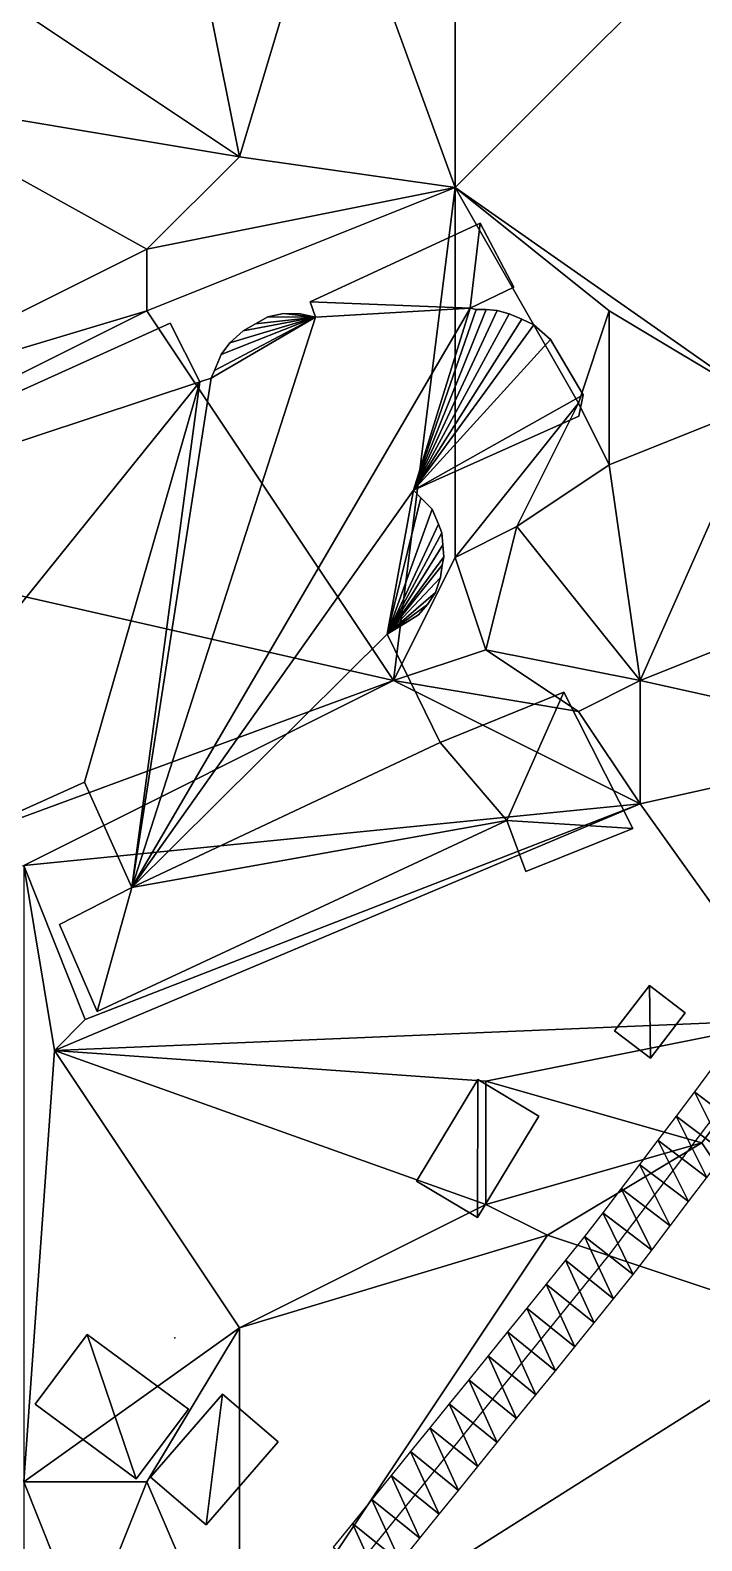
# Model space of a CAD drawing. Header units: metres. Extents: x -1103 to 901, y -902 to 905.
# Drawn here: x -959.6 to -916, y -851.8 to -753.8 of the extents above; entities that cross this region are included whole.
import ezdxf

# ---------------------------------------------------------------- set-up
doc = ezdxf.new("R2010")
doc.units = ezdxf.units.M
for name, color, linetype in [('OSM_BUILDING_FOOTPRINTS', 7, 'CONTINUOUS'), ('OSM_BUILDING_ROOFS', 1, 'CONTINUOUS'), ('OSM_BUILDING_WALLS', 8, 'CONTINUOUS'), ('OSM_ROAD_AXES', 2, 'CONTINUOUS'), ('OSM_ROAD_SURFACE', 9, 'CONTINUOUS'), ('OSM_TERRAIN', 3, 'CONTINUOUS'), ('OSM_TREES', 3, 'CONTINUOUS')]:
    doc.layers.add(name, color=color, linetype=linetype)

msp = doc.modelspace()

# ---------------------------------------------------------------- linework, layer by layer
at = {"layer": 'OSM_BUILDING_FOOTPRINTS'}
msp.add_polyline3d([(-977.211, -812.126, 5.471), (-956.044, -802.593, 5.471), (-952.971, -809.438, 5.471), (-957.68, -811.827, 5.471), (-955.226, -817.478, 5.471), (-928.653, -805.081, 5.471), (-927.404, -808.387, 5.471), (-920.474, -805.589, 5.471), (-924.939, -796.742, 5.471), (-932.975, -800.016, 5.471), (-936.402, -792.982, 5.471), (-935.241, -792.275, 5.471), (-934.368, -791.722, 5.471), (-933.793, -791.058, 5.471), (-933.285, -790.273, 5.471), (-932.953, -789.3, 5.471), (-932.832, -788.514, 5.471), (-932.732, -787.962, 5.471), (-932.799, -787.176, 5.471), (-932.865, -786.413, 5.471), (-933.075, -785.849, 5.471), (-933.495, -784.865, 5.471), (-934.225, -784.146, 5.471), (-934.7, -783.649, 5.471), (-923.967, -778.827, 5.471), (-923.702, -777.455, 5.471), (-925.802, -773.85, 5.471), (-926.896, -772.91, 5.471), (-927.681, -772.534, 5.471), (-928.499, -772.191, 5.471), (-929.262, -771.981, 5.471), (-929.98, -771.915, 5.471), (-930.643, -771.904, 5.471), (-931.019, -771.826, 5.471), (-928.201, -770.466, 5.471), (-930.378, -766.297, 5.471), (-941.399, -771.417, 5.471), (-941.067, -772.413, 5.471), (-942.029, -772.203, 5.471), (-943.134, -772.169, 5.471), (-944.151, -772.391, 5.471), (-944.958, -772.833, 5.471), (-945.765, -773.298, 5.471), (-946.627, -774.072, 5.471), (-947.191, -774.835, 5.471), (-947.622, -775.874, 5.471), (-947.832, -776.361, 5.471), (-948.572, -776.615, 5.471), (-950.496, -772.8, 5.471), (-987.248, -789.422, 5.471)], dxfattribs=at)
for points in [[(-921.656, -818.727, 6.042), (-919.39, -815.786, 6.042), (-917.069, -817.555, 6.042), (-919.324, -820.497, 6.042), (-921.656, -818.727, 6.042)], [(-926.575, -824.268, 6.335), (-930.554, -830.848, 6.335), (-934.511, -828.482, 6.335), (-930.532, -821.902, 6.335), (-926.575, -824.268, 6.335)], [(-959.26, -842.969, 6.185), (-955.889, -838.446, 6.185), (-949.312, -843.29, 6.185), (-952.694, -847.813, 6.185), (-959.26, -842.969, 6.185)], [(-947.101, -842.317, 6.257), (-951.765, -847.703, 6.257), (-948.151, -850.799, 6.257), (-943.486, -845.402, 6.257), (-947.101, -842.317, 6.257)]]:
    msp.add_polyline3d(points, close=True, dxfattribs=at)
at = {"layer": 'OSM_BUILDING_ROOFS'}
for points in [[(-909.61, -700.584, 11.295), (-910.35, -699.069, 11.295), (-1059.373, -770.646, 11.295)], [(-1076.196, -780.4, 11.295), (-901.164, -715.469, 11.295), (-908.637, -700.12, 11.295)], [(-1076.196, -780.4, 11.295), (-908.637, -700.12, 11.295), (-909.61, -700.584, 11.295)], [(-909.61, -700.584, 11.295), (-1058.71, -771.995, 11.295), (-1076.196, -780.4, 11.295)], [(-909.61, -700.584, 11.295), (-1059.373, -770.646, 11.295), (-1058.71, -771.995, 11.295)], [(-1076.196, -780.4, 11.295), (-1073.864, -798.415, 11.295), (-901.164, -715.469, 11.295)], [(-931.019, -771.826, 13.871), (-930.378, -766.297, 13.871), (-941.399, -771.417, 13.871)], [(-931.019, -771.826, 13.871), (-928.201, -770.466, 13.871), (-930.378, -766.297, 13.871)], [(-931.019, -771.826, 13.871), (-941.399, -771.417, 13.871), (-941.067, -772.413, 13.871)], [(-952.971, -809.438, 13.871), (-934.7, -783.649, 13.871), (-931.019, -771.826, 13.871)], [(-952.971, -809.438, 13.871), (-931.019, -771.826, 13.871), (-941.067, -772.413, 13.871)], [(-952.971, -809.438, 13.871), (-941.067, -772.413, 13.871), (-947.832, -776.361, 13.871)], [(-941.067, -772.413, 13.871), (-947.622, -775.874, 13.871), (-947.832, -776.361, 13.871)], [(-941.067, -772.413, 13.871), (-947.191, -774.835, 13.871), (-947.622, -775.874, 13.871)], [(-941.067, -772.413, 13.871), (-946.627, -774.072, 13.871), (-947.191, -774.835, 13.871)], [(-941.067, -772.413, 13.871), (-945.765, -773.298, 13.871), (-946.627, -774.072, 13.871)], [(-941.067, -772.413, 13.871), (-944.958, -772.833, 13.871), (-945.765, -773.298, 13.871)], [(-941.067, -772.413, 13.871), (-944.151, -772.391, 13.871), (-944.958, -772.833, 13.871)], [(-941.067, -772.413, 13.871), (-943.134, -772.169, 13.871), (-944.151, -772.391, 13.871)], [(-941.067, -772.413, 13.871), (-942.029, -772.203, 13.871), (-943.134, -772.169, 13.871)], [(-934.7, -783.649, 13.871), (-930.643, -771.904, 13.871), (-931.019, -771.826, 13.871)], [(-934.7, -783.649, 13.871), (-929.98, -771.915, 13.871), (-930.643, -771.904, 13.871)], [(-934.7, -783.649, 13.871), (-929.262, -771.981, 13.871), (-929.98, -771.915, 13.871)], [(-934.7, -783.649, 13.871), (-928.499, -772.191, 13.871), (-929.262, -771.981, 13.871)], [(-934.7, -783.649, 13.871), (-927.681, -772.534, 13.871), (-928.499, -772.191, 13.871)], [(-934.7, -783.649, 13.871), (-926.896, -772.91, 13.871), (-927.681, -772.534, 13.871)], [(-948.572, -776.615, 13.871), (-950.496, -772.8, 13.871), (-987.248, -789.422, 13.871)], [(-934.7, -783.649, 13.871), (-925.802, -773.85, 13.871), (-926.896, -772.91, 13.871)], [(-934.7, -783.649, 13.871), (-923.702, -777.455, 13.871), (-925.802, -773.85, 13.871)], [(-947.832, -776.361, 13.871), (-948.572, -776.615, 13.871), (-952.971, -809.438, 13.871)], [(-948.572, -776.615, 13.871), (-987.248, -789.422, 13.871), (-977.211, -812.126, 13.871)], [(-948.572, -776.615, 13.871), (-977.211, -812.126, 13.871), (-956.044, -802.593, 13.871)], [(-948.572, -776.615, 13.871), (-956.044, -802.593, 13.871), (-952.971, -809.438, 13.871)], [(-934.7, -783.649, 13.871), (-923.967, -778.827, 13.871), (-923.702, -777.455, 13.871)], [(-952.971, -809.438, 13.871), (-936.402, -792.982, 13.871), (-934.7, -783.649, 13.871)], [(-936.402, -792.982, 13.871), (-934.225, -784.146, 13.871), (-934.7, -783.649, 13.871)], [(-936.402, -792.982, 13.871), (-933.495, -784.865, 13.871), (-934.225, -784.146, 13.871)], [(-936.402, -792.982, 13.871), (-933.075, -785.849, 13.871), (-933.495, -784.865, 13.871)], [(-936.402, -792.982, 13.871), (-932.865, -786.413, 13.871), (-933.075, -785.849, 13.871)], [(-936.402, -792.982, 13.871), (-932.799, -787.176, 13.871), (-932.865, -786.413, 13.871)], [(-936.402, -792.982, 13.871), (-932.732, -787.962, 13.871), (-932.799, -787.176, 13.871)], [(-936.402, -792.982, 13.871), (-932.832, -788.514, 13.871), (-932.732, -787.962, 13.871)], [(-936.402, -792.982, 13.871), (-932.953, -789.3, 13.871), (-932.832, -788.514, 13.871)], [(-936.402, -792.982, 13.871), (-933.285, -790.273, 13.871), (-932.953, -789.3, 13.871)], [(-936.402, -792.982, 13.871), (-933.793, -791.058, 13.871), (-933.285, -790.273, 13.871)], [(-936.402, -792.982, 13.871), (-934.368, -791.722, 13.871), (-933.793, -791.058, 13.871)], [(-936.402, -792.982, 13.871), (-935.241, -792.275, 13.871), (-934.368, -791.722, 13.871)], [(-952.971, -809.438, 13.871), (-932.975, -800.016, 13.871), (-936.402, -792.982, 13.871)], [(-928.653, -805.081, 13.871), (-924.939, -796.742, 13.871), (-932.975, -800.016, 13.871)], [(-928.653, -805.081, 13.871), (-920.474, -805.589, 13.871), (-924.939, -796.742, 13.871)], [(-952.971, -809.438, 13.871), (-928.653, -805.081, 13.871), (-932.975, -800.016, 13.871)], [(-952.971, -809.438, 13.871), (-955.226, -817.478, 13.871), (-928.653, -805.081, 13.871)], [(-928.653, -805.081, 13.871), (-927.404, -808.387, 13.871), (-920.474, -805.589, 13.871)], [(-952.971, -809.438, 13.871), (-957.68, -811.827, 13.871), (-955.226, -817.478, 13.871)], [(-919.39, -815.786, 16.042), (-921.656, -818.727, 16.042), (-919.324, -820.497, 16.042)], [(-919.39, -815.786, 16.042), (-919.324, -820.497, 16.042), (-917.069, -817.555, 16.042)], [(-930.554, -830.848, 11.535), (-930.532, -821.902, 11.535), (-934.511, -828.482, 11.535)], [(-930.554, -830.848, 11.535), (-926.575, -824.268, 11.535), (-930.532, -821.902, 11.535)], [(-955.889, -838.446, 16.185), (-959.26, -842.969, 16.185), (-952.694, -847.813, 16.185)], [(-955.889, -838.446, 16.185), (-952.694, -847.813, 16.185), (-949.312, -843.29, 16.185)], [(-948.151, -850.799, 11.457), (-947.101, -842.317, 11.457), (-951.765, -847.703, 11.457)], [(-948.151, -850.799, 11.457), (-943.486, -845.402, 11.457), (-947.101, -842.317, 11.457)]]:
    msp.add_3dface(points, dxfattribs=at)
at = {"layer": 'OSM_BUILDING_WALLS'}
for points in [[(-910.35, -699.069, 6.095), (-1059.373, -770.646, 6.095), (-1059.373, -770.646, 11.295)], [(-910.35, -699.069, 6.095), (-1059.373, -770.646, 11.295), (-910.35, -699.069, 11.295)], [(-1073.864, -798.415, 6.095), (-901.164, -715.469, 6.095), (-901.164, -715.469, 11.295)], [(-1073.864, -798.415, 6.095), (-901.164, -715.469, 11.295), (-1073.864, -798.415, 11.295)], [(-930.378, -766.297, 5.471), (-941.399, -771.417, 5.471), (-941.399, -771.417, 13.871)], [(-930.378, -766.297, 5.471), (-941.399, -771.417, 13.871), (-930.378, -766.297, 13.871)], [(-928.201, -770.466, 5.471), (-930.378, -766.297, 5.471), (-930.378, -766.297, 13.871)], [(-928.201, -770.466, 5.471), (-930.378, -766.297, 13.871), (-928.201, -770.466, 13.871)], [(-931.019, -771.826, 5.471), (-928.201, -770.466, 5.471), (-928.201, -770.466, 13.871)], [(-931.019, -771.826, 5.471), (-928.201, -770.466, 13.871), (-931.019, -771.826, 13.871)], [(-941.399, -771.417, 5.471), (-941.067, -772.413, 5.471), (-941.067, -772.413, 13.871)], [(-941.399, -771.417, 5.471), (-941.067, -772.413, 13.871), (-941.399, -771.417, 13.871)], [(-944.151, -772.391, 5.471), (-944.958, -772.833, 5.471), (-944.958, -772.833, 13.871)], [(-944.151, -772.391, 5.471), (-944.958, -772.833, 13.871), (-944.151, -772.391, 13.871)], [(-943.134, -772.169, 5.471), (-944.151, -772.391, 5.471), (-944.151, -772.391, 13.871)], [(-943.134, -772.169, 5.471), (-944.151, -772.391, 13.871), (-943.134, -772.169, 13.871)], [(-942.029, -772.203, 5.471), (-943.134, -772.169, 5.471), (-943.134, -772.169, 13.871)], [(-942.029, -772.203, 5.471), (-943.134, -772.169, 13.871), (-942.029, -772.203, 13.871)], [(-941.067, -772.413, 5.471), (-942.029, -772.203, 5.471), (-942.029, -772.203, 13.871)], [(-941.067, -772.413, 5.471), (-942.029, -772.203, 13.871), (-941.067, -772.413, 13.871)], [(-930.643, -771.904, 5.471), (-931.019, -771.826, 5.471), (-931.019, -771.826, 13.871)], [(-930.643, -771.904, 5.471), (-931.019, -771.826, 13.871), (-930.643, -771.904, 13.871)], [(-929.98, -771.915, 5.471), (-930.643, -771.904, 5.471), (-930.643, -771.904, 13.871)], [(-929.98, -771.915, 5.471), (-930.643, -771.904, 13.871), (-929.98, -771.915, 13.871)], [(-929.262, -771.981, 5.471), (-929.98, -771.915, 5.471), (-929.98, -771.915, 13.871)], [(-929.262, -771.981, 5.471), (-929.98, -771.915, 13.871), (-929.262, -771.981, 13.871)], [(-928.499, -772.191, 5.471), (-929.262, -771.981, 5.471), (-929.262, -771.981, 13.871)], [(-928.499, -772.191, 5.471), (-929.262, -771.981, 13.871), (-928.499, -772.191, 13.871)], [(-927.681, -772.534, 5.471), (-928.499, -772.191, 5.471), (-928.499, -772.191, 13.871)], [(-927.681, -772.534, 5.471), (-928.499, -772.191, 13.871), (-927.681, -772.534, 13.871)], [(-926.896, -772.91, 5.471), (-927.681, -772.534, 5.471), (-927.681, -772.534, 13.871)], [(-926.896, -772.91, 5.471), (-927.681, -772.534, 13.871), (-926.896, -772.91, 13.871)], [(-950.496, -772.8, 5.471), (-987.248, -789.422, 5.471), (-987.248, -789.422, 13.871)], [(-950.496, -772.8, 5.471), (-987.248, -789.422, 13.871), (-950.496, -772.8, 13.871)], [(-948.572, -776.615, 5.471), (-950.496, -772.8, 5.471), (-950.496, -772.8, 13.871)], [(-948.572, -776.615, 5.471), (-950.496, -772.8, 13.871), (-948.572, -776.615, 13.871)], [(-945.765, -773.298, 5.471), (-946.627, -774.072, 5.471), (-946.627, -774.072, 13.871)], [(-945.765, -773.298, 5.471), (-946.627, -774.072, 13.871), (-945.765, -773.298, 13.871)], [(-944.958, -772.833, 5.471), (-945.765, -773.298, 5.471), (-945.765, -773.298, 13.871)], [(-944.958, -772.833, 5.471), (-945.765, -773.298, 13.871), (-944.958, -772.833, 13.871)], [(-925.802, -773.85, 5.471), (-926.896, -772.91, 5.471), (-926.896, -772.91, 13.871)], [(-925.802, -773.85, 5.471), (-926.896, -772.91, 13.871), (-925.802, -773.85, 13.871)], [(-946.627, -774.072, 5.471), (-947.191, -774.835, 5.471), (-947.191, -774.835, 13.871)], [(-946.627, -774.072, 5.471), (-947.191, -774.835, 13.871), (-946.627, -774.072, 13.871)], [(-923.702, -777.455, 5.471), (-925.802, -773.85, 5.471), (-925.802, -773.85, 13.871)], [(-923.702, -777.455, 5.471), (-925.802, -773.85, 13.871), (-923.702, -777.455, 13.871)], [(-947.191, -774.835, 5.471), (-947.622, -775.874, 5.471), (-947.622, -775.874, 13.871)], [(-947.191, -774.835, 5.471), (-947.622, -775.874, 13.871), (-947.191, -774.835, 13.871)], [(-947.832, -776.361, 5.471), (-948.572, -776.615, 5.471), (-948.572, -776.615, 13.871)], [(-947.832, -776.361, 5.471), (-948.572, -776.615, 13.871), (-947.832, -776.361, 13.871)], [(-947.622, -775.874, 5.471), (-947.832, -776.361, 5.471), (-947.832, -776.361, 13.871)], [(-947.622, -775.874, 5.471), (-947.832, -776.361, 13.871), (-947.622, -775.874, 13.871)], [(-923.967, -778.827, 5.471), (-923.702, -777.455, 5.471), (-923.702, -777.455, 13.871)], [(-923.967, -778.827, 5.471), (-923.702, -777.455, 13.871), (-923.967, -778.827, 13.871)], [(-934.7, -783.649, 5.471), (-923.967, -778.827, 5.471), (-923.967, -778.827, 13.871)], [(-934.7, -783.649, 5.471), (-923.967, -778.827, 13.871), (-934.7, -783.649, 13.871)], [(-934.225, -784.146, 5.471), (-934.7, -783.649, 5.471), (-934.7, -783.649, 13.871)], [(-934.225, -784.146, 5.471), (-934.7, -783.649, 13.871), (-934.225, -784.146, 13.871)], [(-933.495, -784.865, 5.471), (-934.225, -784.146, 5.471), (-934.225, -784.146, 13.871)], [(-933.495, -784.865, 5.471), (-934.225, -784.146, 13.871), (-933.495, -784.865, 13.871)], [(-933.075, -785.849, 5.471), (-933.495, -784.865, 5.471), (-933.495, -784.865, 13.871)], [(-933.075, -785.849, 5.471), (-933.495, -784.865, 13.871), (-933.075, -785.849, 13.871)], [(-932.865, -786.413, 5.471), (-933.075, -785.849, 5.471), (-933.075, -785.849, 13.871)], [(-932.865, -786.413, 5.471), (-933.075, -785.849, 13.871), (-932.865, -786.413, 13.871)], [(-932.799, -787.176, 5.471), (-932.865, -786.413, 5.471), (-932.865, -786.413, 13.871)], [(-932.799, -787.176, 5.471), (-932.865, -786.413, 13.871), (-932.799, -787.176, 13.871)], [(-932.732, -787.962, 5.471), (-932.799, -787.176, 5.471), (-932.799, -787.176, 13.871)], [(-932.732, -787.962, 5.471), (-932.799, -787.176, 13.871), (-932.732, -787.962, 13.871)], [(-932.832, -788.514, 5.471), (-932.732, -787.962, 5.471), (-932.732, -787.962, 13.871)], [(-932.832, -788.514, 5.471), (-932.732, -787.962, 13.871), (-932.832, -788.514, 13.871)], [(-933.285, -790.273, 5.471), (-932.953, -789.3, 5.471), (-932.953, -789.3, 13.871)], [(-933.285, -790.273, 5.471), (-932.953, -789.3, 13.871), (-933.285, -790.273, 13.871)], [(-932.953, -789.3, 5.471), (-932.832, -788.514, 5.471), (-932.832, -788.514, 13.871)], [(-932.953, -789.3, 5.471), (-932.832, -788.514, 13.871), (-932.953, -789.3, 13.871)], [(-933.793, -791.058, 5.471), (-933.285, -790.273, 5.471), (-933.285, -790.273, 13.871)], [(-933.793, -791.058, 5.471), (-933.285, -790.273, 13.871), (-933.793, -791.058, 13.871)], [(-934.368, -791.722, 5.471), (-933.793, -791.058, 5.471), (-933.793, -791.058, 13.871)], [(-934.368, -791.722, 5.471), (-933.793, -791.058, 13.871), (-934.368, -791.722, 13.871)], [(-935.241, -792.275, 5.471), (-934.368, -791.722, 5.471), (-934.368, -791.722, 13.871)], [(-935.241, -792.275, 5.471), (-934.368, -791.722, 13.871), (-935.241, -792.275, 13.871)], [(-936.402, -792.982, 5.471), (-935.241, -792.275, 5.471), (-935.241, -792.275, 13.871)], [(-936.402, -792.982, 5.471), (-935.241, -792.275, 13.871), (-936.402, -792.982, 13.871)], [(-932.975, -800.016, 5.471), (-936.402, -792.982, 5.471), (-936.402, -792.982, 13.871)], [(-932.975, -800.016, 5.471), (-936.402, -792.982, 13.871), (-932.975, -800.016, 13.871)], [(-924.939, -796.742, 5.471), (-932.975, -800.016, 5.471), (-932.975, -800.016, 13.871)], [(-924.939, -796.742, 5.471), (-932.975, -800.016, 13.871), (-924.939, -796.742, 13.871)], [(-920.474, -805.589, 5.471), (-924.939, -796.742, 5.471), (-924.939, -796.742, 13.871)], [(-920.474, -805.589, 5.471), (-924.939, -796.742, 13.871), (-920.474, -805.589, 13.871)], [(-977.211, -812.126, 5.471), (-956.044, -802.593, 5.471), (-956.044, -802.593, 13.871)], [(-977.211, -812.126, 5.471), (-956.044, -802.593, 13.871), (-977.211, -812.126, 13.871)], [(-956.044, -802.593, 5.471), (-952.971, -809.438, 5.471), (-952.971, -809.438, 13.871)], [(-956.044, -802.593, 5.471), (-952.971, -809.438, 13.871), (-956.044, -802.593, 13.871)], [(-955.226, -817.478, 5.471), (-928.653, -805.081, 5.471), (-928.653, -805.081, 13.871)], [(-955.226, -817.478, 5.471), (-928.653, -805.081, 13.871), (-955.226, -817.478, 13.871)], [(-928.653, -805.081, 5.471), (-927.404, -808.387, 5.471), (-927.404, -808.387, 13.871)], [(-928.653, -805.081, 5.471), (-927.404, -808.387, 13.871), (-928.653, -805.081, 13.871)], [(-927.404, -808.387, 5.471), (-920.474, -805.589, 5.471), (-920.474, -805.589, 13.871)], [(-927.404, -808.387, 5.471), (-920.474, -805.589, 13.871), (-927.404, -808.387, 13.871)], [(-952.971, -809.438, 5.471), (-957.68, -811.827, 5.471), (-957.68, -811.827, 13.871)], [(-952.971, -809.438, 5.471), (-957.68, -811.827, 13.871), (-952.971, -809.438, 13.871)], [(-957.68, -811.827, 5.471), (-955.226, -817.478, 5.471), (-955.226, -817.478, 13.871)], [(-957.68, -811.827, 5.471), (-955.226, -817.478, 13.871), (-957.68, -811.827, 13.871)], [(-919.39, -815.786, 6.042), (-921.656, -818.727, 6.042), (-921.656, -818.727, 16.042)], [(-919.39, -815.786, 6.042), (-921.656, -818.727, 16.042), (-919.39, -815.786, 16.042)], [(-917.069, -817.555, 6.042), (-919.39, -815.786, 6.042), (-919.39, -815.786, 16.042)], [(-917.069, -817.555, 6.042), (-919.39, -815.786, 16.042), (-917.069, -817.555, 16.042)], [(-919.324, -820.497, 6.042), (-917.069, -817.555, 6.042), (-917.069, -817.555, 16.042)], [(-919.324, -820.497, 6.042), (-917.069, -817.555, 16.042), (-919.324, -820.497, 16.042)], [(-921.656, -818.727, 6.042), (-919.324, -820.497, 6.042), (-919.324, -820.497, 16.042)], [(-921.656, -818.727, 6.042), (-919.324, -820.497, 16.042), (-921.656, -818.727, 16.042)], [(-930.532, -821.902, 6.335), (-934.511, -828.482, 6.335), (-934.511, -828.482, 11.535)], [(-930.532, -821.902, 6.335), (-934.511, -828.482, 11.535), (-930.532, -821.902, 11.535)], [(-926.575, -824.268, 6.335), (-930.532, -821.902, 6.335), (-930.532, -821.902, 11.535)], [(-926.575, -824.268, 6.335), (-930.532, -821.902, 11.535), (-926.575, -824.268, 11.535)], [(-930.554, -830.848, 6.335), (-926.575, -824.268, 6.335), (-926.575, -824.268, 11.535)], [(-930.554, -830.848, 6.335), (-926.575, -824.268, 11.535), (-930.554, -830.848, 11.535)], [(-934.511, -828.482, 6.335), (-930.554, -830.848, 6.335), (-930.554, -830.848, 11.535)], [(-934.511, -828.482, 6.335), (-930.554, -830.848, 11.535), (-934.511, -828.482, 11.535)], [(-955.889, -838.446, 6.185), (-959.26, -842.969, 6.185), (-959.26, -842.969, 16.185)], [(-955.889, -838.446, 6.185), (-959.26, -842.969, 16.185), (-955.889, -838.446, 16.185)], [(-949.312, -843.29, 6.185), (-955.889, -838.446, 6.185), (-955.889, -838.446, 16.185)], [(-949.312, -843.29, 6.185), (-955.889, -838.446, 16.185), (-949.312, -843.29, 16.185)], [(-959.26, -842.969, 6.185), (-952.694, -847.813, 6.185), (-952.694, -847.813, 16.185)], [(-959.26, -842.969, 6.185), (-952.694, -847.813, 16.185), (-959.26, -842.969, 16.185)], [(-947.101, -842.317, 6.257), (-951.765, -847.703, 6.257), (-951.765, -847.703, 11.457)], [(-947.101, -842.317, 6.257), (-951.765, -847.703, 11.457), (-947.101, -842.317, 11.457)], [(-943.486, -845.402, 6.257), (-947.101, -842.317, 6.257), (-947.101, -842.317, 11.457)], [(-943.486, -845.402, 6.257), (-947.101, -842.317, 11.457), (-943.486, -845.402, 11.457)], [(-952.694, -847.813, 6.185), (-949.312, -843.29, 6.185), (-949.312, -843.29, 16.185)], [(-952.694, -847.813, 6.185), (-949.312, -843.29, 16.185), (-952.694, -847.813, 16.185)], [(-948.151, -850.799, 6.257), (-943.486, -845.402, 6.257), (-943.486, -845.402, 11.457)], [(-948.151, -850.799, 6.257), (-943.486, -845.402, 11.457), (-948.151, -850.799, 11.457)], [(-951.765, -847.703, 6.257), (-948.151, -850.799, 6.257), (-948.151, -850.799, 11.457)], [(-951.765, -847.703, 6.257), (-948.151, -850.799, 11.457), (-951.765, -847.703, 11.457)]]:
    msp.add_3dface(points, dxfattribs=at)
at = {"layer": 'OSM_ROAD_AXES'}
msp.add_polyline3d([(-948.427, -865.939, 8.473), (-922.021, -833.325, 8.829), (-893.47, -795.625, 6.975), (-880.526, -775.597, 7.109), (-873.64, -762.569, 7.6), (-868.899, -750.858, 7.93), (-868.49, -741.004, 7.928), (-870.855, -731.648, 7.959), (-876.637, -717.946, 7.888), (-882.285, -704.919, 8.307), (-889.36, -689.127, 10.197), (-889.769, -675.966, 11.913), (-888.354, -662.684, 13.155), (-877.334, -641.661, 13.81), (-873.013, -622.861, 13.837), (-834.58, -546.631, 13.143), (-802.316, -471.628, 12.716), (-790.224, -446.336, 12.431), (-777.866, -420.469, 10.624), (-763.619, -389.116, 12.794)], dxfattribs=at)
at = {"layer": 'OSM_ROAD_SURFACE'}
for points in [[(-913.288, -825.108, 8.48), (-915.288, -821.122, 8.301), (-916.477, -822.693, 8.388)], [(-914.478, -826.679, 8.567), (-916.477, -822.693, 8.388), (-917.667, -824.264, 8.475)], [(-914.478, -826.679, 8.567), (-913.288, -825.108, 8.48), (-916.477, -822.693, 8.388)], [(-915.668, -828.249, 8.645), (-917.667, -824.264, 8.475), (-918.856, -825.834, 8.528)], [(-915.668, -828.249, 8.645), (-914.478, -826.679, 8.567), (-917.667, -824.264, 8.475)], [(-916.857, -829.82, 8.712), (-918.856, -825.834, 8.528), (-920.046, -827.405, 8.548)], [(-916.857, -829.82, 8.712), (-915.668, -828.249, 8.645), (-918.856, -825.834, 8.528)], [(-918.047, -831.391, 8.78), (-920.046, -827.405, 8.548), (-921.236, -828.976, 8.692)], [(-918.047, -831.391, 8.78), (-916.857, -829.82, 8.712), (-920.046, -827.405, 8.548)], [(-919.237, -832.962, 8.848), (-921.236, -828.976, 8.692), (-922.425, -830.547, 8.775)], [(-919.237, -832.962, 8.848), (-918.047, -831.391, 8.78), (-921.236, -828.976, 8.692)], [(-920.446, -834.559, 8.895), (-922.425, -830.547, 8.775), (-923.595, -832.092, 8.842)], [(-920.446, -834.559, 8.895), (-919.237, -832.962, 8.848), (-922.425, -830.547, 8.775)], [(-921.724, -836.137, 8.902), (-923.595, -832.092, 8.842), (-924.832, -833.62, 8.87)], [(-921.724, -836.137, 8.902), (-920.446, -834.559, 8.895), (-923.595, -832.092, 8.842)], [(-922.981, -837.69, 8.909), (-924.832, -833.62, 8.87), (-926.09, -835.173, 8.877)], [(-922.981, -837.69, 8.909), (-921.724, -836.137, 8.902), (-924.832, -833.62, 8.87)], [(-924.239, -839.243, 8.915), (-926.09, -835.173, 8.877), (-927.347, -836.726, 8.883)], [(-924.239, -839.243, 8.915), (-922.981, -837.69, 8.909), (-926.09, -835.173, 8.877)], [(-925.496, -840.796, 8.922), (-927.347, -836.726, 8.883), (-928.605, -838.279, 8.89)], [(-925.496, -840.796, 8.922), (-924.239, -839.243, 8.915), (-927.347, -836.726, 8.883)], [(-926.753, -842.349, 8.928), (-928.605, -838.279, 8.89), (-929.862, -839.832, 8.896)], [(-926.753, -842.349, 8.928), (-925.496, -840.796, 8.922), (-928.605, -838.279, 8.89)], [(-928.011, -843.902, 8.935), (-929.862, -839.832, 8.896), (-931.12, -841.385, 8.903)], [(-928.011, -843.902, 8.935), (-926.753, -842.349, 8.928), (-929.862, -839.832, 8.896)], [(-929.268, -845.455, 8.941), (-931.12, -841.385, 8.903), (-932.377, -842.938, 8.909)], [(-929.268, -845.455, 8.941), (-928.011, -843.902, 8.935), (-931.12, -841.385, 8.903)], [(-930.526, -847.008, 8.948), (-932.377, -842.938, 8.909), (-933.634, -844.491, 8.916)], [(-930.526, -847.008, 8.948), (-929.268, -845.455, 8.941), (-932.377, -842.938, 8.909)], [(-931.783, -848.561, 8.954), (-933.634, -844.491, 8.916), (-934.892, -846.044, 8.922)], [(-931.783, -848.561, 8.954), (-930.526, -847.008, 8.948), (-933.634, -844.491, 8.916)], [(-933.041, -850.114, 8.961), (-934.892, -846.044, 8.922), (-936.149, -847.597, 8.929)], [(-933.041, -850.114, 8.961), (-931.783, -848.561, 8.954), (-934.892, -846.044, 8.922)], [(-934.298, -851.667, 8.968), (-936.149, -847.597, 8.929), (-937.407, -849.15, 8.935)], [(-934.298, -851.667, 8.968), (-933.041, -850.114, 8.961), (-936.149, -847.597, 8.929)], [(-935.556, -853.22, 8.974), (-937.407, -849.15, 8.935), (-938.664, -850.703, 8.935)], [(-935.556, -853.22, 8.974), (-934.298, -851.667, 8.968), (-937.407, -849.15, 8.935)], [(-936.813, -854.773, 8.981), (-938.664, -850.703, 8.935), (-939.922, -852.256, 8.933)], [(-936.813, -854.773, 8.981), (-935.556, -853.22, 8.974), (-938.664, -850.703, 8.935)]]:
    msp.add_3dface(points, dxfattribs=at)
at = {"layer": 'OSM_TERRAIN'}
for points in [[(-932, -764, 7.412), (-932, -736, 6.514), (-940, -742, 8.003)], [(-932, -764, 7.412), (-912, -744, 4.429), (-932, -736, 6.514)], [(-964, -750, 9.823), (-946, -762, 8.72), (-950, -742, 9.114)], [(-946, -762, 8.72), (-940, -742, 8.003), (-950, -742, 9.114)], [(-946, -762, 8.72), (-932, -764, 7.412), (-940, -742, 8.003)], [(-932, -764, 7.412), (-912, -778, 6.12), (-912, -744, 4.429)], [(-970, -758, 10.35), (-946, -762, 8.72), (-964, -750, 9.823)], [(-972, -778, 8.53), (-952, -768, 8.484), (-970, -758, 10.35)], [(-970, -758, 10.35), (-952, -768, 8.484), (-946, -762, 8.72)], [(-952, -768, 8.484), (-932, -764, 7.412), (-946, -762, 8.72)], [(-936, -796, 7.586), (-932, -764, 7.412), (-952, -772, 7.746)], [(-952, -772, 7.746), (-932, -764, 7.412), (-952, -768, 8.484)], [(-936, -796, 7.586), (-932, -788, 7.479), (-932, -764, 7.412)], [(-932, -788, 7.479), (-924, -778, 7.586), (-932, -764, 7.412)], [(-924, -778, 7.586), (-922, -772, 6.547), (-932, -764, 7.412)], [(-922, -772, 6.547), (-912, -778, 6.12), (-932, -764, 7.412)], [(-972, -778, 8.53), (-952, -772, 7.746), (-952, -768, 8.484)], [(-980, -786, 7.623), (-936, -796, 7.586), (-952, -772, 7.746)], [(-980, -786, 7.623), (-952, -772, 7.746), (-972, -778, 8.53)], [(-924, -778, 7.586), (-922, -782, 6.776), (-922, -772, 6.547)], [(-922, -782, 6.776), (-912, -778, 6.12), (-922, -772, 6.547)], [(-932, -788, 7.479), (-928, -786, 6.961), (-924, -778, 7.586)], [(-928, -786, 6.961), (-922, -782, 6.776), (-924, -778, 7.586)], [(-920, -796, 6.951), (-912, -778, 6.12), (-922, -782, 6.776)], [(-920, -796, 6.951), (-900, -788, 6.7), (-912, -778, 6.12)], [(-928, -786, 6.961), (-920, -796, 6.951), (-922, -782, 6.776)], [(-980, -786, 7.623), (-974, -810, 7.586), (-936, -796, 7.586)], [(-930, -794, 6.995), (-928, -786, 6.961), (-932, -788, 7.479)], [(-930, -794, 6.995), (-920, -796, 6.951), (-928, -786, 6.961)], [(-930, -794, 6.995), (-932, -788, 7.479), (-936, -796, 7.586)], [(-902, -800, 7.056), (-900, -788, 6.7), (-920, -796, 6.951)], [(-936, -796, 7.586), (-924, -798, 7.548), (-930, -794, 6.995)], [(-924, -798, 7.548), (-920, -796, 6.951), (-930, -794, 6.995)], [(-960, -808, 7.796), (-936, -796, 7.586), (-974, -810, 7.586)], [(-960, -808, 7.796), (-920, -804, 7.502), (-936, -796, 7.586)], [(-920, -804, 7.502), (-924, -798, 7.548), (-936, -796, 7.586)], [(-920, -804, 7.502), (-920, -796, 6.951), (-924, -798, 7.548)], [(-920, -804, 7.502), (-902, -800, 7.056), (-920, -796, 6.951)], [(-910, -818, 8.067), (-902, -800, 7.056), (-920, -804, 7.502)], [(-960, -808, 7.796), (-956, -818, 7.679), (-920, -804, 7.502)], [(-958, -820, 7.974), (-920, -804, 7.502), (-956, -818, 7.679)], [(-958, -820, 7.974), (-910, -818, 8.067), (-920, -804, 7.502)], [(-960, -848, 8.186), (-958, -820, 7.974), (-960, -808, 7.796)], [(-958, -820, 7.974), (-956, -818, 7.679), (-960, -808, 7.796)], [(-958, -820, 7.974), (-930, -822, 8.352), (-910, -818, 8.067)], [(-930, -822, 8.352), (-916, -826, 8.51), (-910, -818, 8.067)], [(-916, -826, 8.51), (-908, -838, 8.923), (-910, -818, 8.067)], [(-946, -838, 8.16), (-958, -820, 7.974), (-960, -848, 8.186)], [(-946, -838, 8.16), (-930, -830, 8.361), (-958, -820, 7.974)], [(-930, -830, 8.361), (-930, -822, 8.352), (-958, -820, 7.974)], [(-930, -830, 8.361), (-916, -826, 8.51), (-930, -822, 8.352)], [(-926, -832, 8.803), (-916, -826, 8.51), (-930, -830, 8.361)], [(-926, -832, 8.803), (-908, -838, 8.923), (-916, -826, 8.51)], [(-926, -832, 8.803), (-930, -830, 8.361), (-946, -838, 8.16)], [(-946, -862, 8.947), (-908, -838, 8.923), (-926, -832, 8.803)], [(-946, -838, 8.16), (-946, -862, 8.947), (-926, -832, 8.803)], [(-960, -848, 8.186), (-952, -848, 8.251), (-946, -838, 8.16)], [(-952, -848, 8.251), (-946, -862, 8.947), (-946, -838, 8.16)], [(-946, -862, 8.947), (-910, -876, 9.03), (-908, -838, 8.923)], [(-960, -864, 8.008), (-956, -858, 8.587), (-960, -848, 8.186)], [(-956, -858, 8.587), (-952, -848, 8.251), (-960, -848, 8.186)], [(-956, -858, 8.587), (-946, -862, 8.947), (-952, -848, 8.251)]]:
    msp.add_3dface(points, dxfattribs=at)
at = {"layer": 'OSM_TREES'}
msp.add_point((-950.196, -838.656, 8.15), dxfattribs=at)

doc.saveas('drawing.dxf')
